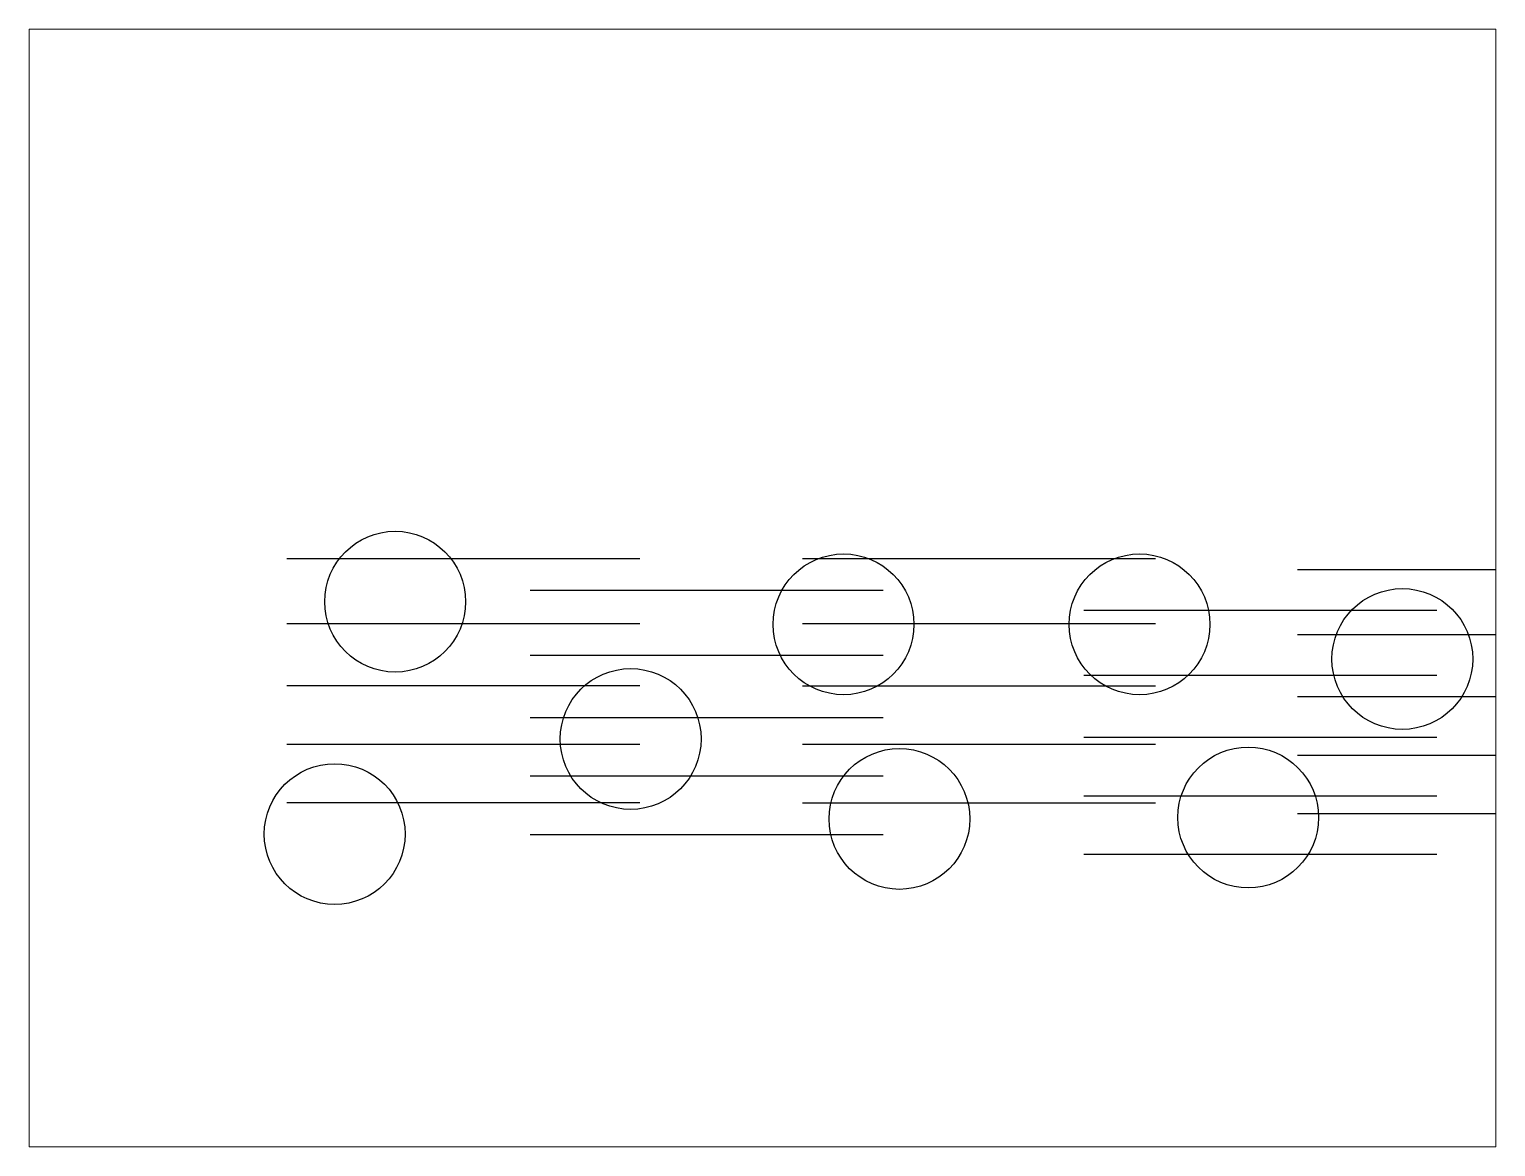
# Paper-space layout 'Layout1' of a CAD drawing. Header units: inches. Extents: x 1.05 to 9.45, y 0.8 to 7.2.
# The model-space entities are those that its viewports show. They can reach past a viewport. Long polylines and large blocks are cut down to what shows.
import ezdxf

# ---------------------------------------------------------------- set-up
doc = ezdxf.new("R2010")
doc.units = ezdxf.units.IN
doc.header["$MEASUREMENT"] = 0

msp = doc.modelspace()

# ---------------------------------------------------------------- linework, layer by layer
at = {"color": 3}
for p, q in [((2.075, 4.744), (4.988, 4.744)), ((6.329, 4.743), (9.243, 4.743)), ((10.417, 4.654), (13.33, 4.654)), ((2.075, 4.207), (4.988, 4.207)), ((6.329, 4.207), (9.243, 4.207)), ((10.417, 4.117), (13.33, 4.117)), ((2.075, 3.694), (4.988, 3.694)), ((6.329, 3.693), (9.243, 3.693)), ((10.417, 3.604), (13.33, 3.604)), ((2.075, 3.211), (4.988, 3.211)), ((6.329, 3.211), (9.243, 3.211)), ((10.417, 3.121), (13.33, 3.121)), ((2.075, 2.729), (4.988, 2.729)), ((6.329, 2.728), (9.243, 2.728)), ((10.417, 2.639), (13.33, 2.639))]:
    msp.add_line(p, q, dxfattribs=at)
at = {"color": 5}
for p, q in [((4.083, 4.481), (6.997, 4.481)), ((4.083, 3.945), (6.997, 3.945)), ((4.083, 3.432), (6.997, 3.432)), ((4.083, 2.949), (6.997, 2.949)), ((4.083, 2.466), (6.997, 2.466))]:
    msp.add_line(p, q, dxfattribs=at)
at = {"color": 1}
for p, q in [((8.652, 4.318), (11.565, 4.318)), ((8.652, 3.782), (11.565, 3.782)), ((8.652, 3.269), (11.565, 3.269)), ((8.652, 2.786), (11.565, 2.786)), ((8.652, 2.303), (11.565, 2.303))]:
    msp.add_line(p, q, dxfattribs=at)
at = {"color": 3}
for centre in [(2.968, 4.387), (6.669, 4.2), (9.112, 4.2), (11.281, 3.914), (4.912, 3.254), (7.13, 2.594), (10.009, 2.606), (2.469, 2.469)]:
    msp.add_circle(centre, 0.581, dxfattribs=at)

psp = doc.layouts.get("Layout1")

# ---------------------------------------------------------------- viewports
at = {"layer": '0'}
psp.add_viewport(center=(5.25, 4), size=(8.4, 6.4), view_center_point=(6, 4.5), view_height=9.221224, dxfattribs=at)

doc.saveas('drawing.dxf')
